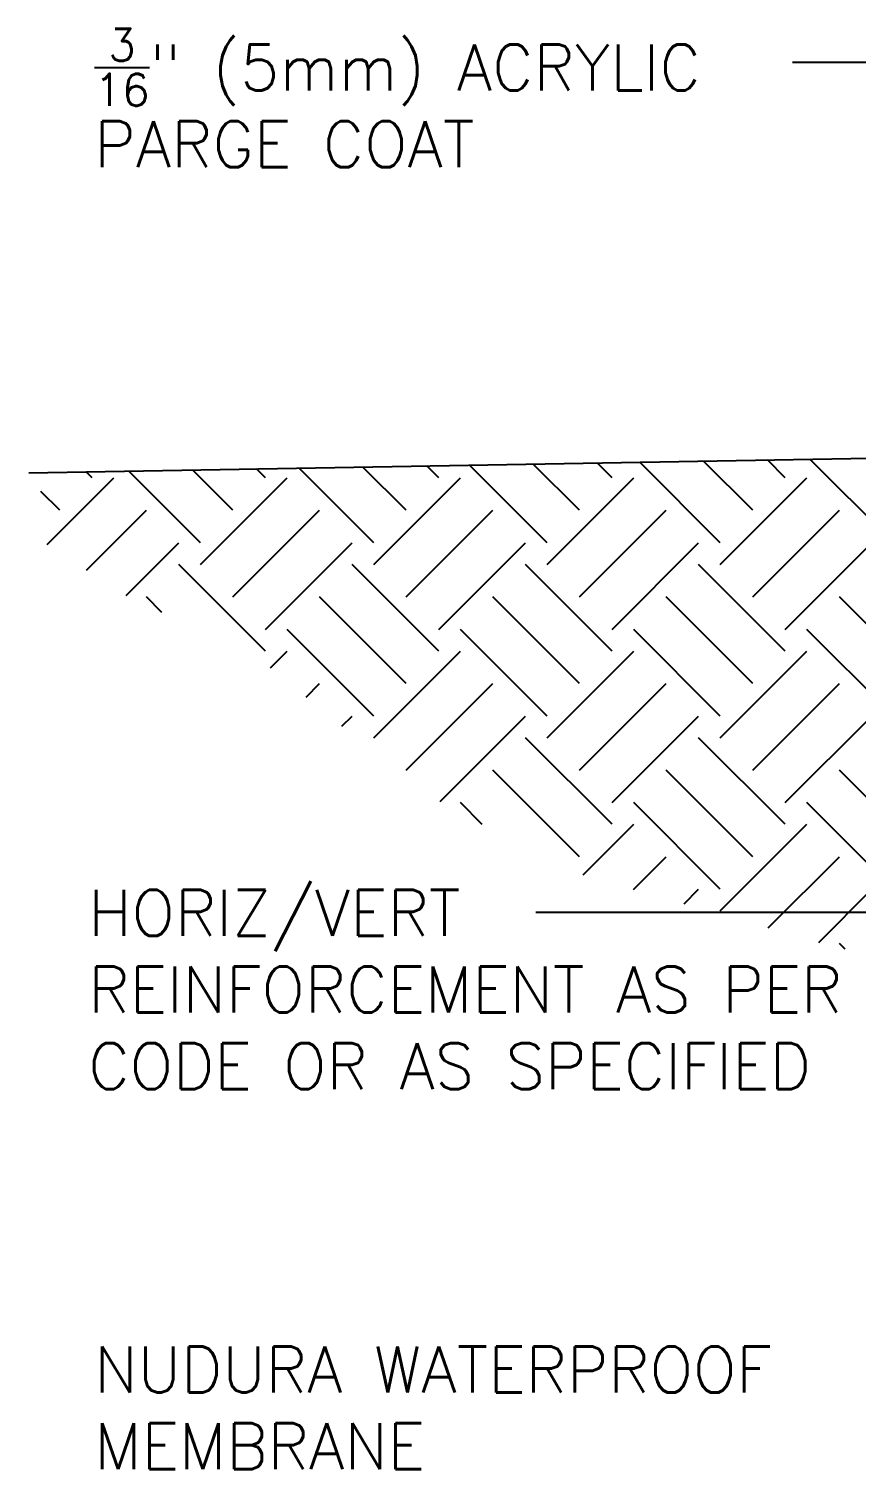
# Model space of a CAD drawing. Header units: inches. Extents: x 169.9 to 227, y 104.7 to 175.8.
# Drawn here: x 169.86 to 183.36, y 130.69 to 154.21 of the extents above; entities that cross this region are included whole.
import ezdxf

# ---------------------------------------------------------------- set-up
doc = ezdxf.new("R2010")
doc.units = ezdxf.units.IN
doc.header["$LTSCALE"] = 0.5
doc.header["$MEASUREMENT"] = 0
for name, color, linetype in [('HATCH', 12, 'Continuous'), ('LINE50', 5, 'Continuous'), ('TEXT', 4, 'Continuous')]:
    doc.layers.add(name, color=color, linetype=linetype)
doc.styles.add('DIM', font='romans.shx', dxfattribs={"width": 0.7})
doc.styles.add('ROMANS', font='romans.shx', dxfattribs={"height": 0.75})
doc.dimstyles.new('ext_12', dxfattribs={"dimscale": 12, "dimtxt": 0.075, "dimasz": 0.09375, "dimexe": 0.09375, "dimexo": 0.0625, "dimgap": 0.0625, "dimtad": 1, "dimdec": 1, "dimzin": 2, "dimdsep": 46, "dimlunit": 4, "dimtxsty": 'DIM', "dimcen": 0.09, "dimdle": 0.09375, "dimclrt": 4, "dimadec": 0, "dimazin": 0, "dimtfac": 1, "dimtdec": 1, "dimtmove": 2, "dimatfit": 3, "dimfxl": 1, "dimfrac": 2, "dimtolj": 1, "dimtzin": 0, "dimarcsym": 0})

msp = doc.modelspace()

# ---------------------------------------------------------------- hatches: boundary and pattern name
at = {"layer": 'HATCH'}
h = msp.add_hatch(dxfattribs=at)
h.set_pattern_fill('EARTH', color=256, scale=8, angle=45, style=0)
h.set_pattern_definition([(45, (80.3818, -39.4496), (2e-16, 2.828427), [2, -2]), (45, (79.8514, -38.9192), (2e-16, 2.828427), [2, -2]), (45, (79.3211, -38.389), (2e-16, 2.828427), [2, -2]), (135, (79.3211, -38.0354), (-2.828427, 4e-16), [2, -2]), (135, (79.8514, -37.505), (-2.828427, 4e-16), [2, -2]), (135, (80.3818, -36.9747), (-2.828427, 4e-16), [2, -2])])
h.paths.add_polyline_path([(188.147, 138.802), (188.147, 141.274), (188.054, 141.274), (188.054, 147.274), (170.057, 146.959), (170.057, 145.85), (171.49, 144.924), (173.538, 143.99), (176.254, 141.766), (178.614, 140.476), (183.11, 139.186)])

# ---------------------------------------------------------------- linework, layer by layer
at = {"layer": 'LINE50'}
msp.add_line((169.859, 146.956), (188.054, 147.274), dxfattribs=at)

# ---------------------------------------------------------------- texts
at = {"layer": 'TEXT', "char_height": 0.75, "attachment_point": 4, "style": 'ROMANS'}
for s, insert, width in [('\\A1;{\\H0.7x;\\S3/16;}" (5mm) ACRYLIC PARGE COAT', (170.929, 153.077), 14.0636), ('HORIZ/VERT REINFORCEMENT AS PER CODE OR AS SPECIFIED', (170.829, 138.521), 15.30561), ('\\A1;NUDURA WATERPROOF MEMBRANE', (170.929, 131.689), 14.3929)]:
    msp.add_mtext(s, dxfattribs=dict(at, insert=insert, width=width))

# ---------------------------------------------------------------- leaders
at = {"layer": 'TEXT'}
for points in [[(188.054, 151.274), (184.416, 153.654), (182.323, 153.654)], [(196.448, 144.717), (183.827, 139.779), (178.136, 139.779)]]:
    msp.add_leader(points, dimstyle='ext_12', override={"dimgap": 0.0625, "dimtad": 0}, dxfattribs=at)
msp.add_leader([(197.946, 139.779), (178.136, 139.779)], dimstyle='ext_12', dxfattribs=at)

doc.saveas('drawing.dxf')
